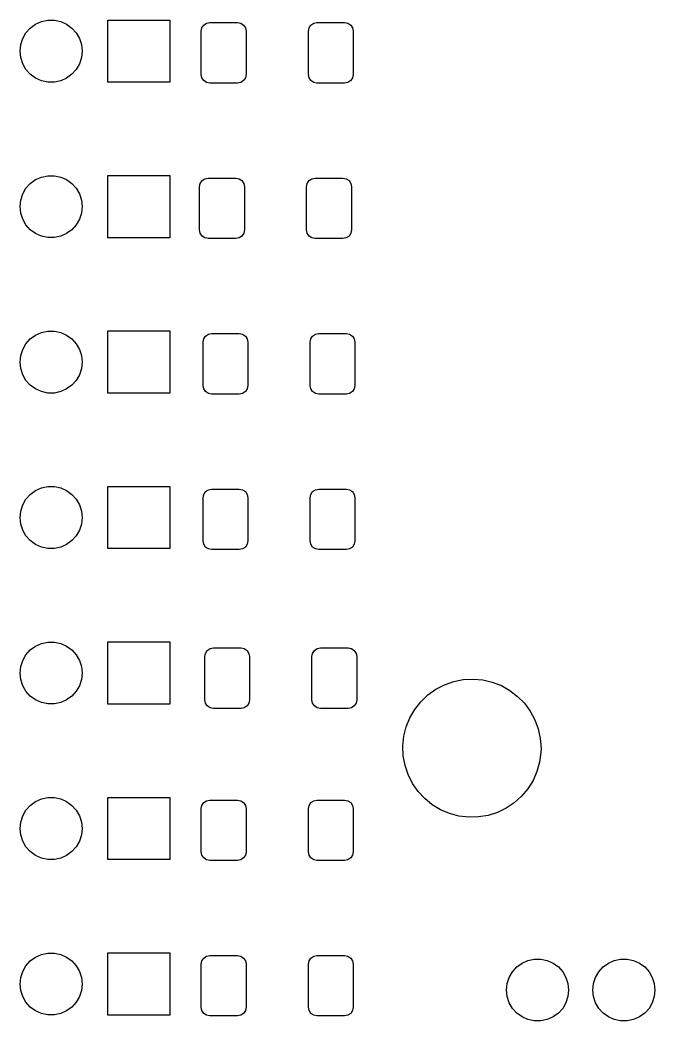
# Model space of a CAD drawing. Extents: x 0 to 360, y 0 to 260.
# Drawn here: x 112.46 to 130.85, y 166.78 to 195.75 of the extents above; entities that cross this region are included whole.
import ezdxf

# ---------------------------------------------------------------- set-up
doc = ezdxf.new("R2010")
doc.units = 0
doc.layers.add('BLACK', color=7, linetype='CONTINUOUS')

msp = doc.modelspace()

# ---------------------------------------------------------------- linework, layer by layer
at = {"layer": 'BLACK', "linetype": 'CONTINUOUS'}
for p, q in [((112.762, 195.514), (112.914, 195.625)), ((112.914, 195.625), (113.086, 195.701)), ((113.086, 195.701), (113.27, 195.74)), ((113.27, 195.74), (113.458, 195.74)), ((113.458, 195.74), (113.642, 195.701)), ((113.642, 195.701), (113.814, 195.625)), ((113.814, 195.625), (113.966, 195.514)), ((115.004, 193.945), (115.004, 195.745)), ((115.004, 195.745), (116.804, 195.745)), ((116.804, 195.745), (116.804, 193.945)), ((117.732, 195.515), (117.787, 195.596)), ((117.787, 195.596), (117.868, 195.651)), ((117.868, 195.651), (117.963, 195.67)), ((117.963, 195.67), (118.763, 195.67)), ((118.763, 195.67), (118.859, 195.651)), ((118.859, 195.651), (118.94, 195.596)), ((118.94, 195.596), (118.994, 195.515)), ((120.832, 195.515), (120.887, 195.596)), ((120.887, 195.596), (120.968, 195.651)), ((120.968, 195.651), (121.063, 195.67)), ((121.063, 195.67), (121.863, 195.67)), ((121.863, 195.67), (121.959, 195.651)), ((121.959, 195.651), (122.04, 195.596)), ((122.04, 195.596), (122.094, 195.515)), ((112.542, 195.211), (112.636, 195.374)), ((112.636, 195.374), (112.762, 195.514)), ((113.966, 195.514), (114.092, 195.374)), ((114.092, 195.374), (114.186, 195.211)), ((117.713, 195.42), (117.732, 195.515)), ((117.713, 194.17), (117.713, 195.42)), ((118.994, 195.515), (119.013, 195.42)), ((119.013, 195.42), (119.013, 194.17)), ((120.813, 195.42), (120.832, 195.515)), ((120.813, 194.17), (120.813, 195.42)), ((122.094, 195.515), (122.113, 195.42)), ((122.113, 195.42), (122.113, 194.17)), ((112.464, 194.845), (112.484, 195.033)), ((112.484, 195.033), (112.542, 195.211)), ((114.186, 195.211), (114.245, 195.033)), ((114.245, 195.033), (114.264, 194.845)), ((112.484, 194.658), (112.464, 194.845)), ((114.264, 194.845), (114.245, 194.658)), ((112.542, 194.479), (112.484, 194.658)), ((112.636, 194.316), (112.542, 194.479)), ((114.186, 194.479), (114.092, 194.316)), ((114.245, 194.658), (114.186, 194.479)), ((112.762, 194.177), (112.636, 194.316)), ((112.914, 194.066), (112.762, 194.177)), ((113.966, 194.177), (113.814, 194.066)), ((114.092, 194.316), (113.966, 194.177)), ((117.732, 194.074), (117.713, 194.17)), ((119.013, 194.17), (118.994, 194.074)), ((120.832, 194.074), (120.813, 194.17)), ((122.113, 194.17), (122.094, 194.074)), ((113.086, 193.989), (112.914, 194.066)), ((113.27, 193.95), (113.086, 193.989)), ((113.458, 193.95), (113.27, 193.95)), ((113.642, 193.989), (113.458, 193.95)), ((113.814, 194.066), (113.642, 193.989)), ((116.804, 193.945), (115.004, 193.945)), ((117.787, 193.993), (117.732, 194.074)), ((117.868, 193.939), (117.787, 193.993)), ((117.963, 193.92), (117.868, 193.939)), ((118.763, 193.92), (117.963, 193.92)), ((118.859, 193.939), (118.763, 193.92)), ((118.94, 193.993), (118.859, 193.939)), ((118.994, 194.074), (118.94, 193.993)), ((120.887, 193.993), (120.832, 194.074)), ((120.968, 193.939), (120.887, 193.993)), ((121.063, 193.92), (120.968, 193.939)), ((121.863, 193.92), (121.063, 193.92)), ((121.959, 193.939), (121.863, 193.92)), ((122.04, 193.993), (121.959, 193.939)), ((122.094, 194.074), (122.04, 193.993)), ((113.086, 191.201), (113.27, 191.24)), ((113.27, 191.24), (113.458, 191.24)), ((113.458, 191.24), (113.642, 191.201)), ((115.004, 189.445), (115.004, 191.245)), ((115.004, 191.245), (116.804, 191.245)), ((116.804, 191.245), (116.804, 189.445)), ((112.636, 190.874), (112.762, 191.014)), ((112.762, 191.014), (112.914, 191.125)), ((112.914, 191.125), (113.086, 191.201)), ((113.642, 191.201), (113.814, 191.125)), ((113.814, 191.125), (113.966, 191.014)), ((113.966, 191.014), (114.092, 190.874)), ((117.663, 190.92), (117.682, 191.015)), ((117.663, 189.67), (117.663, 190.92)), ((117.682, 191.015), (117.737, 191.096)), ((117.737, 191.096), (117.818, 191.151)), ((117.818, 191.151), (117.913, 191.17)), ((117.913, 191.17), (118.713, 191.17)), ((118.713, 191.17), (118.809, 191.151)), ((118.809, 191.151), (118.89, 191.096)), ((118.89, 191.096), (118.944, 191.015)), ((118.944, 191.015), (118.963, 190.92)), ((118.963, 190.92), (118.963, 189.67)), ((120.763, 190.92), (120.782, 191.015)), ((120.763, 189.67), (120.763, 190.92)), ((120.782, 191.015), (120.837, 191.096)), ((120.837, 191.096), (120.918, 191.151)), ((120.918, 191.151), (121.013, 191.17)), ((121.013, 191.17), (121.813, 191.17)), ((121.813, 191.17), (121.909, 191.151)), ((121.909, 191.151), (121.99, 191.096)), ((121.99, 191.096), (122.044, 191.015)), ((122.044, 191.015), (122.063, 190.92)), ((122.063, 190.92), (122.063, 189.67)), ((112.484, 190.533), (112.542, 190.711)), ((112.542, 190.711), (112.636, 190.874)), ((114.092, 190.874), (114.186, 190.711)), ((114.186, 190.711), (114.245, 190.533)), ((112.464, 190.345), (112.484, 190.533)), ((112.484, 190.158), (112.464, 190.345)), ((114.245, 190.533), (114.264, 190.345)), ((114.264, 190.345), (114.245, 190.158)), ((112.542, 189.979), (112.484, 190.158)), ((114.245, 190.158), (114.186, 189.979)), ((112.636, 189.816), (112.542, 189.979)), ((112.762, 189.677), (112.636, 189.816)), ((114.092, 189.816), (113.966, 189.677)), ((114.186, 189.979), (114.092, 189.816)), ((112.914, 189.566), (112.762, 189.677)), ((113.086, 189.489), (112.914, 189.566)), ((113.27, 189.45), (113.086, 189.489)), ((113.642, 189.489), (113.458, 189.45)), ((113.814, 189.566), (113.642, 189.489)), ((113.966, 189.677), (113.814, 189.566)), ((117.682, 189.574), (117.663, 189.67)), ((117.737, 189.493), (117.682, 189.574)), ((117.818, 189.439), (117.737, 189.493)), ((118.89, 189.493), (118.809, 189.439)), ((118.944, 189.574), (118.89, 189.493)), ((118.963, 189.67), (118.944, 189.574)), ((120.782, 189.574), (120.763, 189.67)), ((120.837, 189.493), (120.782, 189.574)), ((120.918, 189.439), (120.837, 189.493)), ((121.99, 189.493), (121.909, 189.439)), ((122.044, 189.574), (121.99, 189.493)), ((122.063, 189.67), (122.044, 189.574)), ((113.458, 189.45), (113.27, 189.45)), ((116.804, 189.445), (115.004, 189.445)), ((117.913, 189.42), (117.818, 189.439)), ((118.713, 189.42), (117.913, 189.42)), ((118.809, 189.439), (118.713, 189.42)), ((121.013, 189.42), (120.918, 189.439)), ((121.813, 189.42), (121.013, 189.42)), ((121.909, 189.439), (121.813, 189.42)), ((112.762, 186.514), (112.914, 186.625)), ((112.914, 186.625), (113.086, 186.701)), ((113.086, 186.701), (113.27, 186.74)), ((113.27, 186.74), (113.458, 186.74)), ((113.458, 186.74), (113.642, 186.701)), ((113.642, 186.701), (113.814, 186.625)), ((113.814, 186.625), (113.966, 186.514)), ((115.004, 184.945), (115.004, 186.745)), ((115.004, 186.745), (116.804, 186.745)), ((116.804, 186.745), (116.804, 184.945)), ((117.782, 186.515), (117.837, 186.596)), ((117.837, 186.596), (117.918, 186.651)), ((117.918, 186.651), (118.013, 186.67)), ((118.013, 186.67), (118.813, 186.67)), ((118.813, 186.67), (118.909, 186.651)), ((118.909, 186.651), (118.99, 186.596)), ((118.99, 186.596), (119.044, 186.515)), ((120.882, 186.515), (120.937, 186.596)), ((120.937, 186.596), (121.018, 186.651)), ((121.018, 186.651), (121.113, 186.67)), ((121.113, 186.67), (121.913, 186.67)), ((121.913, 186.67), (122.009, 186.651)), ((122.009, 186.651), (122.09, 186.596)), ((122.09, 186.596), (122.144, 186.515)), ((112.542, 186.211), (112.636, 186.374)), ((112.636, 186.374), (112.762, 186.514)), ((113.966, 186.514), (114.092, 186.374)), ((114.092, 186.374), (114.186, 186.211)), ((117.763, 186.42), (117.782, 186.515)), ((117.763, 185.17), (117.763, 186.42)), ((119.044, 186.515), (119.063, 186.42)), ((119.063, 186.42), (119.063, 185.17)), ((120.863, 186.42), (120.882, 186.515)), ((120.863, 185.17), (120.863, 186.42)), ((122.144, 186.515), (122.163, 186.42)), ((122.163, 186.42), (122.163, 185.17)), ((112.464, 185.845), (112.484, 186.033)), ((112.484, 186.033), (112.542, 186.211)), ((114.186, 186.211), (114.245, 186.033)), ((114.245, 186.033), (114.264, 185.845)), ((112.484, 185.658), (112.464, 185.845)), ((114.264, 185.845), (114.245, 185.658)), ((112.542, 185.479), (112.484, 185.658)), ((112.636, 185.316), (112.542, 185.479)), ((114.186, 185.479), (114.092, 185.316)), ((114.245, 185.658), (114.186, 185.479)), ((112.762, 185.177), (112.636, 185.316)), ((112.914, 185.066), (112.762, 185.177)), ((113.966, 185.177), (113.814, 185.066)), ((114.092, 185.316), (113.966, 185.177)), ((117.782, 185.074), (117.763, 185.17)), ((119.063, 185.17), (119.044, 185.074)), ((120.882, 185.074), (120.863, 185.17)), ((122.163, 185.17), (122.144, 185.074)), ((113.086, 184.989), (112.914, 185.066)), ((113.27, 184.95), (113.086, 184.989)), ((113.458, 184.95), (113.27, 184.95)), ((113.642, 184.989), (113.458, 184.95)), ((113.814, 185.066), (113.642, 184.989)), ((116.804, 184.945), (115.004, 184.945)), ((117.837, 184.993), (117.782, 185.074)), ((117.918, 184.939), (117.837, 184.993)), ((118.013, 184.92), (117.918, 184.939)), ((118.813, 184.92), (118.013, 184.92)), ((118.909, 184.939), (118.813, 184.92)), ((118.99, 184.993), (118.909, 184.939)), ((119.044, 185.074), (118.99, 184.993)), ((120.937, 184.993), (120.882, 185.074)), ((121.018, 184.939), (120.937, 184.993)), ((121.113, 184.92), (121.018, 184.939)), ((121.913, 184.92), (121.113, 184.92)), ((122.009, 184.939), (121.913, 184.92)), ((122.09, 184.993), (122.009, 184.939)), ((122.144, 185.074), (122.09, 184.993)), ((113.086, 182.201), (113.27, 182.24)), ((113.27, 182.24), (113.458, 182.24)), ((113.458, 182.24), (113.642, 182.201)), ((115.004, 180.445), (115.004, 182.245)), ((115.004, 182.245), (116.804, 182.245)), ((116.804, 182.245), (116.804, 180.445)), ((112.636, 181.874), (112.762, 182.014)), ((112.762, 182.014), (112.914, 182.125)), ((112.914, 182.125), (113.086, 182.201)), ((113.642, 182.201), (113.814, 182.125)), ((113.814, 182.125), (113.966, 182.014)), ((113.966, 182.014), (114.092, 181.874)), ((117.763, 181.92), (117.782, 182.015)), ((117.782, 182.015), (117.837, 182.096)), ((117.837, 182.096), (117.918, 182.151)), ((117.918, 182.151), (118.013, 182.17)), ((118.013, 182.17), (118.813, 182.17)), ((118.813, 182.17), (118.909, 182.151)), ((118.909, 182.151), (118.99, 182.096)), ((118.99, 182.096), (119.044, 182.015)), ((119.044, 182.015), (119.063, 181.92)), ((120.863, 181.92), (120.882, 182.015)), ((120.882, 182.015), (120.937, 182.096)), ((120.937, 182.096), (121.018, 182.151)), ((121.018, 182.151), (121.113, 182.17)), ((121.113, 182.17), (121.913, 182.17)), ((121.913, 182.17), (122.009, 182.151)), ((122.009, 182.151), (122.09, 182.096)), ((122.09, 182.096), (122.144, 182.015)), ((122.144, 182.015), (122.163, 181.92)), ((112.484, 181.533), (112.542, 181.711)), ((112.542, 181.711), (112.636, 181.874)), ((114.092, 181.874), (114.186, 181.711)), ((114.186, 181.711), (114.245, 181.533)), ((117.763, 180.67), (117.763, 181.92)), ((119.063, 181.92), (119.063, 180.67)), ((120.863, 180.67), (120.863, 181.92)), ((122.163, 181.92), (122.163, 180.67)), ((112.464, 181.345), (112.484, 181.533)), ((114.245, 181.533), (114.264, 181.345)), ((112.484, 181.158), (112.464, 181.345)), ((112.542, 180.979), (112.484, 181.158)), ((114.245, 181.158), (114.186, 180.979)), ((114.264, 181.345), (114.245, 181.158)), ((112.636, 180.816), (112.542, 180.979)), ((112.762, 180.677), (112.636, 180.816)), ((114.092, 180.816), (113.966, 180.677)), ((114.186, 180.979), (114.092, 180.816)), ((112.914, 180.566), (112.762, 180.677)), ((113.086, 180.489), (112.914, 180.566)), ((113.27, 180.45), (113.086, 180.489)), ((113.642, 180.489), (113.458, 180.45)), ((113.814, 180.566), (113.642, 180.489)), ((113.966, 180.677), (113.814, 180.566)), ((117.782, 180.574), (117.763, 180.67)), ((117.837, 180.493), (117.782, 180.574)), ((117.918, 180.439), (117.837, 180.493)), ((118.99, 180.493), (118.909, 180.439)), ((119.044, 180.574), (118.99, 180.493)), ((119.063, 180.67), (119.044, 180.574)), ((120.882, 180.574), (120.863, 180.67)), ((120.937, 180.493), (120.882, 180.574)), ((121.018, 180.439), (120.937, 180.493)), ((122.09, 180.493), (122.009, 180.439)), ((122.144, 180.574), (122.09, 180.493)), ((122.163, 180.67), (122.144, 180.574)), ((113.458, 180.45), (113.27, 180.45)), ((116.804, 180.445), (115.004, 180.445)), ((118.013, 180.42), (117.918, 180.439)), ((118.813, 180.42), (118.013, 180.42)), ((118.909, 180.439), (118.813, 180.42)), ((121.113, 180.42), (121.018, 180.439)), ((121.913, 180.42), (121.113, 180.42)), ((122.009, 180.439), (121.913, 180.42)), ((112.762, 177.514), (112.914, 177.625)), ((112.914, 177.625), (113.086, 177.701)), ((113.086, 177.701), (113.27, 177.74)), ((113.27, 177.74), (113.458, 177.74)), ((113.458, 177.74), (113.642, 177.701)), ((113.642, 177.701), (113.814, 177.625)), ((113.814, 177.625), (113.966, 177.514)), ((115.004, 175.945), (115.004, 177.745)), ((115.004, 177.745), (116.804, 177.745)), ((116.804, 177.745), (116.804, 175.945)), ((112.542, 177.211), (112.636, 177.374)), ((112.636, 177.374), (112.762, 177.514)), ((113.966, 177.514), (114.092, 177.374)), ((114.092, 177.374), (114.186, 177.211)), ((117.813, 177.32), (117.832, 177.415)), ((117.813, 176.07), (117.813, 177.32)), ((117.832, 177.415), (117.887, 177.496)), ((117.887, 177.496), (117.968, 177.551)), ((117.968, 177.551), (118.063, 177.57)), ((118.063, 177.57), (118.863, 177.57)), ((118.863, 177.57), (118.959, 177.551)), ((118.959, 177.551), (119.04, 177.496)), ((119.04, 177.496), (119.094, 177.415)), ((119.094, 177.415), (119.113, 177.32)), ((119.113, 177.32), (119.113, 176.07)), ((120.913, 177.32), (120.932, 177.415)), ((120.913, 176.07), (120.913, 177.32)), ((120.932, 177.415), (120.987, 177.496)), ((120.987, 177.496), (121.068, 177.551)), ((121.068, 177.551), (121.163, 177.57)), ((121.163, 177.57), (121.963, 177.57)), ((121.963, 177.57), (122.059, 177.551)), ((122.059, 177.551), (122.14, 177.496)), ((122.14, 177.496), (122.194, 177.415)), ((122.194, 177.415), (122.213, 177.32)), ((122.213, 177.32), (122.213, 176.07)), ((112.464, 176.845), (112.484, 177.033)), ((112.484, 177.033), (112.542, 177.211)), ((114.186, 177.211), (114.245, 177.033)), ((114.245, 177.033), (114.264, 176.845)), ((112.484, 176.658), (112.464, 176.845)), ((114.264, 176.845), (114.245, 176.658)), ((112.542, 176.479), (112.484, 176.658)), ((112.636, 176.316), (112.542, 176.479)), ((114.186, 176.479), (114.092, 176.316)), ((114.245, 176.658), (114.186, 176.479)), ((124.505, 176.375), (124.756, 176.506)), ((124.756, 176.506), (125.022, 176.599)), ((125.022, 176.599), (125.299, 176.654)), ((125.299, 176.654), (125.581, 176.67)), ((125.581, 176.67), (125.863, 176.645)), ((125.863, 176.645), (126.138, 176.582)), ((126.138, 176.582), (126.402, 176.48)), ((126.402, 176.48), (126.648, 176.342)), ((112.762, 176.177), (112.636, 176.316)), ((112.914, 176.066), (112.762, 176.177)), ((113.966, 176.177), (113.814, 176.066)), ((114.092, 176.316), (113.966, 176.177)), ((124.071, 176.016), (124.275, 176.211)), ((124.275, 176.211), (124.505, 176.375)), ((126.648, 176.342), (126.873, 176.17)), ((126.873, 176.17), (127.071, 175.969)), ((113.086, 175.989), (112.914, 176.066)), ((113.27, 175.95), (113.086, 175.989)), ((113.458, 175.95), (113.27, 175.95)), ((113.642, 175.989), (113.458, 175.95)), ((113.814, 176.066), (113.642, 175.989)), ((116.804, 175.945), (115.004, 175.945)), ((117.832, 175.974), (117.813, 176.07)), ((117.887, 175.893), (117.832, 175.974)), ((117.968, 175.839), (117.887, 175.893)), ((119.04, 175.893), (118.959, 175.839)), ((119.094, 175.974), (119.04, 175.893)), ((119.113, 176.07), (119.094, 175.974)), ((120.932, 175.974), (120.913, 176.07)), ((120.987, 175.893), (120.932, 175.974)), ((121.068, 175.839), (120.987, 175.893)), ((122.14, 175.893), (122.059, 175.839)), ((122.194, 175.974), (122.14, 175.893)), ((122.213, 176.07), (122.194, 175.974)), ((123.896, 175.794), (124.071, 176.016)), ((127.071, 175.969), (127.239, 175.742)), ((118.063, 175.82), (117.968, 175.839)), ((118.863, 175.82), (118.063, 175.82)), ((118.959, 175.839), (118.863, 175.82)), ((121.163, 175.82), (121.068, 175.839)), ((121.963, 175.82), (121.163, 175.82)), ((122.059, 175.839), (121.963, 175.82)), ((123.754, 175.55), (123.896, 175.794)), ((127.239, 175.742), (127.373, 175.493)), ((123.58, 175.014), (123.648, 175.288)), ((123.648, 175.288), (123.754, 175.55)), ((127.373, 175.493), (127.471, 175.228)), ((123.551, 174.733), (123.58, 175.014)), ((127.471, 175.228), (127.53, 174.952)), ((123.562, 174.451), (123.551, 174.733)), ((127.53, 174.952), (127.55, 174.67)), ((123.613, 174.173), (123.562, 174.451)), ((127.546, 174.544), (127.508, 174.264)), ((127.55, 174.67), (127.546, 174.544)), ((123.702, 173.905), (123.613, 174.173)), ((127.508, 174.264), (127.432, 173.993)), ((123.829, 173.652), (123.702, 173.905)), ((127.432, 173.993), (127.318, 173.734)), ((123.989, 173.42), (123.829, 173.652)), ((127.318, 173.734), (127.168, 173.494)), ((115.004, 171.445), (115.004, 173.245)), ((115.004, 173.245), (116.804, 173.245)), ((116.804, 173.245), (116.804, 171.445)), ((124.181, 173.212), (123.989, 173.42)), ((126.986, 173.278), (126.776, 173.09)), ((127.168, 173.494), (126.986, 173.278)), ((112.636, 172.874), (112.762, 173.014)), ((112.762, 173.014), (112.914, 173.125)), ((112.914, 173.125), (113.086, 173.201)), ((113.086, 173.201), (113.27, 173.24)), ((113.27, 173.24), (113.458, 173.24)), ((113.458, 173.24), (113.642, 173.201)), ((113.642, 173.201), (113.814, 173.125)), ((113.814, 173.125), (113.966, 173.014)), ((113.966, 173.014), (114.092, 172.874)), ((117.713, 172.92), (117.732, 173.015)), ((117.732, 173.015), (117.787, 173.096)), ((117.787, 173.096), (117.868, 173.151)), ((117.868, 173.151), (117.963, 173.17)), ((117.963, 173.17), (118.763, 173.17)), ((118.763, 173.17), (118.859, 173.151)), ((118.859, 173.151), (118.94, 173.096)), ((118.94, 173.096), (118.994, 173.015)), ((118.994, 173.015), (119.013, 172.92)), ((120.813, 172.92), (120.832, 173.015)), ((120.832, 173.015), (120.887, 173.096)), ((120.887, 173.096), (120.968, 173.151)), ((120.968, 173.151), (121.063, 173.17)), ((121.063, 173.17), (121.863, 173.17)), ((121.863, 173.17), (121.959, 173.151)), ((121.959, 173.151), (122.04, 173.096)), ((122.04, 173.096), (122.094, 173.015)), ((122.094, 173.015), (122.113, 172.92)), ((124.4, 173.034), (124.181, 173.212)), ((124.642, 172.888), (124.4, 173.034)), ((126.776, 173.09), (126.541, 172.933)), ((112.484, 172.533), (112.542, 172.711)), ((112.542, 172.711), (112.636, 172.874)), ((114.092, 172.874), (114.186, 172.711)), ((114.186, 172.711), (114.245, 172.533)), ((117.713, 171.67), (117.713, 172.92)), ((119.013, 172.92), (119.013, 171.67)), ((120.813, 171.67), (120.813, 172.92)), ((122.113, 172.92), (122.113, 171.67)), ((124.902, 172.778), (124.642, 172.888)), ((125.175, 172.705), (124.902, 172.778)), ((125.456, 172.672), (125.175, 172.705)), ((125.738, 172.679), (125.456, 172.672)), ((126.017, 172.725), (125.738, 172.679)), ((126.286, 172.81), (126.017, 172.725)), ((126.541, 172.933), (126.286, 172.81)), ((112.464, 172.345), (112.484, 172.533)), ((114.245, 172.533), (114.264, 172.345)), ((112.484, 172.158), (112.464, 172.345)), ((112.542, 171.979), (112.484, 172.158)), ((114.245, 172.158), (114.186, 171.979)), ((114.264, 172.345), (114.245, 172.158)), ((112.636, 171.816), (112.542, 171.979)), ((112.762, 171.677), (112.636, 171.816)), ((114.092, 171.816), (113.966, 171.677)), ((114.186, 171.979), (114.092, 171.816)), ((112.914, 171.566), (112.762, 171.677)), ((113.086, 171.489), (112.914, 171.566)), ((113.814, 171.566), (113.642, 171.489)), ((113.966, 171.677), (113.814, 171.566)), ((117.732, 171.574), (117.713, 171.67)), ((117.787, 171.493), (117.732, 171.574)), ((118.994, 171.574), (118.94, 171.493)), ((119.013, 171.67), (118.994, 171.574)), ((120.832, 171.574), (120.813, 171.67)), ((120.887, 171.493), (120.832, 171.574)), ((122.094, 171.574), (122.04, 171.493)), ((122.113, 171.67), (122.094, 171.574)), ((113.27, 171.45), (113.086, 171.489)), ((113.458, 171.45), (113.27, 171.45)), ((113.642, 171.489), (113.458, 171.45)), ((116.804, 171.445), (115.004, 171.445)), ((117.868, 171.439), (117.787, 171.493)), ((117.963, 171.42), (117.868, 171.439)), ((118.763, 171.42), (117.963, 171.42)), ((118.859, 171.439), (118.763, 171.42)), ((118.94, 171.493), (118.859, 171.439)), ((120.968, 171.439), (120.887, 171.493)), ((121.063, 171.42), (120.968, 171.439)), ((121.863, 171.42), (121.063, 171.42)), ((121.959, 171.439), (121.863, 171.42)), ((122.04, 171.493), (121.959, 171.439)), ((112.762, 168.514), (112.914, 168.625)), ((112.914, 168.625), (113.086, 168.701)), ((113.086, 168.701), (113.27, 168.74)), ((113.27, 168.74), (113.458, 168.74)), ((113.458, 168.74), (113.642, 168.701)), ((113.642, 168.701), (113.814, 168.625)), ((113.814, 168.625), (113.966, 168.514)), ((115.004, 166.945), (115.004, 168.745)), ((115.004, 168.745), (116.804, 168.745)), ((116.804, 168.745), (116.804, 166.945)), ((117.787, 168.596), (117.868, 168.651)), ((117.868, 168.651), (117.963, 168.67)), ((117.963, 168.67), (118.763, 168.67)), ((118.763, 168.67), (118.859, 168.651)), ((118.859, 168.651), (118.94, 168.596)), ((120.887, 168.596), (120.968, 168.651)), ((120.968, 168.651), (121.063, 168.67)), ((121.063, 168.67), (121.863, 168.67)), ((121.863, 168.67), (121.959, 168.651)), ((121.959, 168.651), (122.04, 168.596)), ((112.542, 168.211), (112.636, 168.374)), ((112.636, 168.374), (112.762, 168.514)), ((113.966, 168.514), (114.092, 168.374)), ((114.092, 168.374), (114.186, 168.211)), ((117.713, 168.42), (117.732, 168.515)), ((117.713, 167.17), (117.713, 168.42)), ((117.732, 168.515), (117.787, 168.596)), ((118.94, 168.596), (118.994, 168.515)), ((118.994, 168.515), (119.013, 168.42)), ((119.013, 168.42), (119.013, 167.17)), ((120.813, 168.42), (120.832, 168.515)), ((120.813, 167.17), (120.813, 168.42)), ((120.832, 168.515), (120.887, 168.596)), ((122.04, 168.596), (122.094, 168.515)), ((122.094, 168.515), (122.113, 168.42)), ((122.113, 168.42), (122.113, 167.17)), ((126.722, 168.199), (126.848, 168.339)), ((126.848, 168.339), (127, 168.449)), ((127, 168.449), (127.172, 168.526)), ((127.172, 168.526), (127.356, 168.565)), ((127.356, 168.565), (127.544, 168.565)), ((127.544, 168.565), (127.728, 168.526)), ((127.728, 168.526), (127.9, 168.449)), ((127.9, 168.449), (128.052, 168.339)), ((128.052, 168.339), (128.178, 168.199)), ((129.222, 168.199), (129.348, 168.339)), ((129.348, 168.339), (129.5, 168.449)), ((129.5, 168.449), (129.672, 168.526)), ((129.672, 168.526), (129.856, 168.565)), ((129.856, 168.565), (130.044, 168.565)), ((130.044, 168.565), (130.228, 168.526)), ((130.228, 168.526), (130.4, 168.449)), ((130.4, 168.449), (130.552, 168.339)), ((130.552, 168.339), (130.678, 168.199)), ((112.464, 167.845), (112.484, 168.033)), ((112.484, 168.033), (112.542, 168.211)), ((114.186, 168.211), (114.245, 168.033)), ((114.245, 168.033), (114.264, 167.845)), ((126.57, 167.857), (126.628, 168.036)), ((126.628, 168.036), (126.722, 168.199)), ((128.178, 168.199), (128.272, 168.036)), ((128.272, 168.036), (128.33, 167.857)), ((129.07, 167.857), (129.128, 168.036)), ((129.128, 168.036), (129.222, 168.199)), ((130.678, 168.199), (130.772, 168.036)), ((130.772, 168.036), (130.83, 167.857)), ((112.484, 167.658), (112.464, 167.845)), ((114.264, 167.845), (114.245, 167.658)), ((126.55, 167.67), (126.57, 167.857)), ((128.33, 167.857), (128.35, 167.67)), ((129.05, 167.67), (129.07, 167.857)), ((130.83, 167.857), (130.85, 167.67)), ((112.542, 167.479), (112.484, 167.658)), ((112.636, 167.316), (112.542, 167.479)), ((114.186, 167.479), (114.092, 167.316)), ((114.245, 167.658), (114.186, 167.479)), ((126.57, 167.483), (126.55, 167.67)), ((126.628, 167.304), (126.57, 167.483)), ((128.33, 167.483), (128.272, 167.304)), ((128.35, 167.67), (128.33, 167.483)), ((129.07, 167.483), (129.05, 167.67)), ((129.128, 167.304), (129.07, 167.483)), ((130.83, 167.483), (130.772, 167.304)), ((130.85, 167.67), (130.83, 167.483)), ((112.762, 167.177), (112.636, 167.316)), ((112.914, 167.066), (112.762, 167.177)), ((113.966, 167.177), (113.814, 167.066)), ((114.092, 167.316), (113.966, 167.177)), ((117.732, 167.074), (117.713, 167.17)), ((119.013, 167.17), (118.994, 167.074)), ((120.832, 167.074), (120.813, 167.17)), ((122.113, 167.17), (122.094, 167.074)), ((126.722, 167.141), (126.628, 167.304)), ((128.272, 167.304), (128.178, 167.141)), ((129.222, 167.141), (129.128, 167.304)), ((130.772, 167.304), (130.678, 167.141)), ((113.086, 166.989), (112.914, 167.066)), ((113.27, 166.95), (113.086, 166.989)), ((113.458, 166.95), (113.27, 166.95)), ((113.642, 166.989), (113.458, 166.95)), ((113.814, 167.066), (113.642, 166.989)), ((116.804, 166.945), (115.004, 166.945)), ((117.787, 166.993), (117.732, 167.074)), ((117.868, 166.939), (117.787, 166.993)), ((117.963, 166.92), (117.868, 166.939)), ((118.763, 166.92), (117.963, 166.92)), ((118.859, 166.939), (118.763, 166.92)), ((118.94, 166.993), (118.859, 166.939)), ((118.994, 167.074), (118.94, 166.993)), ((120.887, 166.993), (120.832, 167.074)), ((120.968, 166.939), (120.887, 166.993)), ((121.063, 166.92), (120.968, 166.939)), ((121.863, 166.92), (121.063, 166.92)), ((121.959, 166.939), (121.863, 166.92)), ((122.04, 166.993), (121.959, 166.939)), ((122.094, 167.074), (122.04, 166.993)), ((126.848, 167.001), (126.722, 167.141)), ((127, 166.891), (126.848, 167.001)), ((127.172, 166.814), (127, 166.891)), ((127.9, 166.891), (127.728, 166.814)), ((128.052, 167.001), (127.9, 166.891)), ((128.178, 167.141), (128.052, 167.001)), ((129.348, 167.001), (129.222, 167.141)), ((129.5, 166.891), (129.348, 167.001)), ((129.672, 166.814), (129.5, 166.891)), ((130.4, 166.891), (130.228, 166.814)), ((130.552, 167.001), (130.4, 166.891)), ((130.678, 167.141), (130.552, 167.001)), ((127.356, 166.775), (127.172, 166.814)), ((127.544, 166.775), (127.356, 166.775)), ((127.728, 166.814), (127.544, 166.775)), ((129.856, 166.775), (129.672, 166.814)), ((130.044, 166.775), (129.856, 166.775)), ((130.228, 166.814), (130.044, 166.775))]:
    msp.add_line(p, q, dxfattribs=at)

doc.saveas('drawing.dxf')
